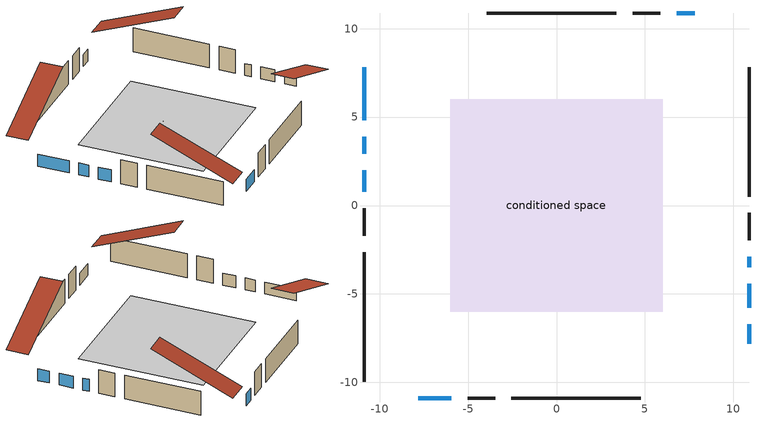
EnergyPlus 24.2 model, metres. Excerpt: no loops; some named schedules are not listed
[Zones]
conditioned space
 floor outside (Floor1 construction): -0.65,-0.65 -0.65,0.65 0.65,0.65 0.65,-0.65 z0.61
 floor adiabatic (AdiabaticFloorConstruction): -6.01,-6.01 -6.01,6.01 6.01,6.01 6.01,-6.01 z0.61
 wall outside (AdiabaticWallConstruction): 10.89,-7.82 10.89,-6.72 / 10.89,-5.8 10.89,-4.42 / 10.89,-3.49 10.89,-2.91 / -10.89,7.82 -10.89,4.81 / -10.89,3.89 -10.89,2.93 / -10.89,2 -10.89,0.78 / 7.82,10.89 6.8,10.89 / -7.82,-10.89 -5.96,-10.89 z0.61:1.83
 wall outside (Wall1 construction): 5.87,10.89 4.32,10.89 / -5.03,-10.89 -3.48,-10.89 / -10.89,-0.15 -10.89,-1.7 / 10.89,-1.98 10.89,-0.42 z0.61:3.05
 wall outside (Wall2 construction): 3.39,10.89 -3.94,10.89 / -2.55,-10.89 4.78,-10.89 / -10.89,-2.63 -10.89,-9.96 / 10.89,0.51 10.89,7.83 z0.61:3.05
 window (WindowConstruction): 10.89,-7.82 10.89,-6.72 z0.61:1.83
 window (WindowConstruction 7): 10.89,-5.79 10.89,-4.42 z0.61:1.83
 window (WindowConstruction 1): 10.89,-3.49 10.89,-2.91 z0.61:1.83
 window (WindowConstruction 2): -10.89,7.82 -10.89,4.81 z0.61:1.83
 window (WindowConstruction 3): -10.89,3.89 -10.89,2.93 z0.61:1.83
 window (WindowConstruction 4): -10.89,2 -10.89,0.78 z0.61:1.83
 window (WindowConstruction 5): 7.82,10.89 6.8,10.89 z0.61:1.83
 window (WindowConstruction 6): -7.82,-10.89 -5.96,-10.89 z0.61:1.83
 ceiling adiabatic (AdiabaticFloorConstruction): 6.01,-6.01 6.01,6.01 -6.01,6.01 -6.01,-6.01 z0.61
 roof outside (Roof1 construction): 8.75,10.89,3.05 8.75,3,6.33 10.89,3,6.33 10.89,10.89,3.05; -8.75,-10.89,3.05 -8.75,-3,6.33 -10.89,-3,6.33 -10.89,-10.89,3.05; -10.89,8.75,3.05 -3,8.75,6.33 -3,10.89,6.33 -10.89,10.89,3.05; 10.89,-8.75,3.05 3,-8.75,6.33 3,-10.89,6.33 10.89,-10.89,3.05
[Building]
Building 1: Terrain=Suburbs
[Site:Location]
North Battleford_SK: Latitude {deg}=52.77; Longitude {deg}=-108.24; Time Zone {hr}=-6; Elevation {m}=548; Keep Site Location Information=Yes
[Site:GroundTemperature:Shallow]
-2.51094, -4.92531, -5.11867, -3.97292, 0.62661, 5.20471, 9.17369, 11.6879, 11.9015, 9.85661, 5.98885, 1.55119
[Site:WaterMainsTemperature]
Calculation Method=Schedule; Temperature Schedule=mains temperature schedule
[Material] Roughness=Rough; Thermal Absorptance=0.9
Name | Thickness {m} | Conductivity {W/m-K} | Density {kg/m3} | Specific Heat {J/kg-K} | Solar Absorptance | Visible Absorptance
asphalt or fiberglass shingles | 0.00635 | 0.162714 | 1121.4 | 1465.45 | 0.84 | 0.84
floor covering | 0.0127 | 0.0433444 | 54.468 | 1339.84 | 0.6 | 0.6
floor rigid ins; roof rigid ins | 0.051816 | 0.029427 | 32.04 | 1214.23 | 0.7 | 0.7
floor rigid ins 1; wall rigid ins | 0.512978 | 0.029427 | 32.04 | 1214.23 | 0.7 | 0.7
floor stud and cavity | 0.1397 | 0.569966 | 92.3553 | 1139.71 | 0.7 | 0.7
floor stud and cavity 1 | 0.1397 | 1.75129 | 37.0049 | 1207.88 | 0.7 | 0.7
furniture material conditioned space 1 | 0.1524 | 0.115458 | 640.8 | 1214.23 | 0.6 | 0.6
gypsum board | 0.0127 | 0.160291 | 801 | 837.4 | 0.6 | 0.6
osb sheathing 0.5 in. | 0.0127 | 0.115458 | 512.64 | 1214.23 | 0.7 | 0.7
osb sheathing 0.75 in. | 0.01905 | 0.115458 | 512.64 | 1214.23 | 0.7 | 0.7
roof stud and cavity | 0.2032 | 0.210777 | 78.34581 | 1123.46 | 0.7 | 0.7
wall stud and cavity | 0.1397 | 0.106925 | 139.0536 | 1170.24 | 0.7 | 0.7
wall stud and cavity 1 | 0.1397 | 0.0934493 | 139.0536 | 1170.24 | 0.7 | 0.7
wall stud and cavity 2 | 0.0889 | 0.380278 | 52.3479 | 1209.89 | 0.7 | 0.7
wall stud and cavity 3 | 0.0889 | 0.391764 | 83.0341 | 1211.67 | 0.7 | 0.7
wood siding | 0.0254 | 0.102417 | 544.68 | 1172.36 | 0 | 0
wood siding 1 | 0.0254 | 0.102417 | 544.68 | 1172.36 | 0.7 | 0.7
[WindowMaterial:SimpleGlazingSystem]
Name | U-Factor {W/m2-K} | Solar Heat Gain Coefficient
WindowMaterial | 2.78165 | 0.56
WindowMaterial 1 | 5.14938 | 0.58
WindowMaterial 2 | 3.03319 | 0.6
WindowMaterial 3 | 3.02183 | 0.57
WindowMaterial 4 | 2.98776 | 0.61
WindowMaterial 5 | 2.92871 | 0.66
WindowMaterial 6 | 4.72353 | 0.61
WindowMaterial 7 | 3.03773 | 0.52
[Construction]
AdiabaticFloorConstruction: floor stud and cavity 1, floor rigid ins 1, osb sheathing 0.75 in., floor covering
AdiabaticWallConstruction: wood siding 1, wall rigid ins, wall stud and cavity 2, gypsum board
Floor1 construction: floor stud and cavity, floor rigid ins, osb sheathing 0.75 in., floor covering
furniture construction conditioned space 1: furniture material conditioned space 1
PartitionWallConstruction: gypsum board, wall stud and cavity 3, gypsum board
Roof1 construction: asphalt or fiberglass shingles, roof rigid ins, osb sheathing 0.75 in., roof stud and cavity, gypsum board
Wall1 construction: wood siding, osb sheathing 0.5 in., wall stud and cavity, gypsum board
Wall2 construction: wood siding, osb sheathing 0.5 in., wall stud and cavity 1, gypsum board
WindowConstruction: WindowMaterial
WindowConstruction 1: WindowMaterial 1
WindowConstruction 2: WindowMaterial 2
WindowConstruction 3: WindowMaterial 3
WindowConstruction 4: WindowMaterial 4
WindowConstruction 5: WindowMaterial 5
WindowConstruction 6: WindowMaterial 6
WindowConstruction 7: WindowMaterial 7
[Zone]
conditioned space: Multiplier=1; Volume {m3}=365.2; Part of Total Floor Area=Yes
[Space]
conditioned space 1: Zone=conditioned space; Volume {m3}=365.2
[InternalMass] Zone or ZoneList=conditioned space; Space or SpaceList=conditioned space 1
Name | Construction | Surface Area {m2}
furniture mass conditioned space 1 | furniture construction conditioned space 1 | 58.4401
partition wall mass | PartitionWallConstruction | 146.1
[Lights]
interior lighting: Zone or ZoneList or Space or SpaceList=conditioned space 1; Schedule=interior lighting schedule; Design Level Calculation Method=LightingLevel; Lighting Level {W}=343.2; Return Air Fraction=0; Fraction Radiant=0.6; Fraction Visible=0.2; Fraction Replaceable=1
[People]
occupants: Zone or ZoneList or Space or SpaceList=conditioned space 1; Number of People Schedule=occupants schedule; Number of People Calculation Method=People; Number of People=3; Fraction Radiant=0.314171; Sensible Heat Fraction=0.56303; Activity Level Schedule=occupants activity schedule; Carbon Dioxide Generation Rate {m3/s-W}=0; Enable ASHRAE 55 Comfort Warnings=No; Mean Radiant Temperature Calculation Type=EnclosureAveraged
[ElectricEquipment] Zone or ZoneList or Space or SpaceList=conditioned space 1; Design Level Calculation Method=EquipmentLevel
Name | Schedule | Design Level {W} | Fraction Latent | Fraction Radiant | Fraction Lost
clothes dryer | clothes dryer schedule | 140.772 | 0.015 | 0.081 | 0.85
clothes washer | clothes washer schedule | 32.1985 | 0.03 | 0.162 | 0.7
cooking range | cooking range schedule | 215.147 | 0.08 | 0.432 | 0.2
dishwasher | dishwasher schedule | 66.8632 | 0.3 | 0.18 | 0.4
fridge | fridge schedule | 72.9452 | 0 | 0.6 | 0
mech vent house fan | mech vent house fan schedule | 0 | 0 | 0 | 1
mech vent house fan cfis | mech vent house fan cfis schedule | 0 | 0 | 0 | 0
misc plug loads | misc plug loads schedule | 494.7 | 0.045 | 0.513 | 0.1
whole house fan | Always On Discrete | 0 | 0 | 0 | 1
[OtherEquipment] Zone or ZoneList or Space or SpaceList=conditioned space 1; Design Level Calculation Method=EquipmentLevel
Name | Fuel Type | Schedule | Design Level {W} | Fraction Latent | Fraction Radiant | Fraction Lost
clothes dryer 1 | Electricity | clothes dryer schedule | 0 | 0.015 | 0.081 | 0.85
cooking range 1 | Electricity | cooking range schedule | 0 | 0.08 | 0.432 | 0.2
general water use latent | None | general water use schedule | 62.594 | 1 | 0 | 0
general water use sensible | None | general water use schedule | -61.6891 | 0 | 0.6 | 0
mech vent house fan latent load | None | Always On Discrete | 0 | 1 | 0 | 0
mech vent house fan sensible load | None | Always On Discrete | 0 | 0 | 0 | 0
water heater energy adjustment1 | NaturalGas | Always On Discrete | 0.01 | 0 | 0 | 1
[ZoneInfiltration:DesignFlowRate] Zone or ZoneList or Space or SpaceList=conditioned space 1; Schedule=Always On Discrete; Design Flow Rate Calculation Method=Flow/Zone; Design Flow Rate {m3/s}=0
infil flow; natural vent flow; whole house fan flow
[Exterior:Lights]
exterior lighting: Schedule=exterior lighting schedule; Design Level {W}=75.6
[Schedule:Day:Interval]
interior lighting schedule day: No, 01:00, 0.108182, 04:00, 0.0901515, 05:00, 0.0991667, 06:00, 0.162273, 07:00, 0.270455, 08:00, 0.342576, 10:00, 0.369621, 11:00, 0.351591, 12:00, 0.333561, 13:00, 0.324545, 14:00, 0.31553, 15:00, 0.333561, 16:00, 0.369621, 17:00, 0.450758, 18:00, 0.585985, 19:00, 0.775303, 20:00, 0.955606, 21:00, 0.991667, 22:00, 0.712197, 23:00, 0.360606, 24:00, 0.162273
interior lighting schedule day 1: No, 01:00, 0.100909, 04:00, 0.0840909, 05:00, 0.0925, 06:00, 0.151364, 07:00, 0.252273, 08:00, 0.319545, 10:00, 0.344773, 11:00, 0.327955, 12:00, 0.311136, 13:00, 0.302727, 14:00, 0.294318, 15:00, 0.311136, 16:00, 0.344773, 17:00, 0.420455, 18:00, 0.546591, 19:00, 0.723182, 20:00, 0.891364, 21:00, 0.925, 22:00, 0.664318, 23:00, 0.336364, 24:00, 0.151364
interior lighting schedule day 2: No, 01:00, 0.0927273, 04:00, 0.0772727, 05:00, 0.085, 06:00, 0.139091, 07:00, 0.231818, 08:00, 0.293636, 10:00, 0.316818, 11:00, 0.301364, 12:00, 0.285909, 13:00, 0.278182, 14:00, 0.270455, 15:00, 0.285909, 16:00, 0.316818, 17:00, 0.386364, 18:00, 0.502273, 19:00, 0.664545, 20:00, 0.819091, 21:00, 0.85, 22:00, 0.610455, 23:00, 0.309091, 24:00, 0.139091
interior lighting schedule day 3: No, 01:00, 0.0845455, 04:00, 0.0704545, 05:00, 0.0775, 06:00, 0.126818, 07:00, 0.211364, 08:00, 0.267727, 10:00, 0.288864, 11:00, 0.274773, 12:00, 0.260682, 13:00, 0.253636, 14:00, 0.246591, 15:00, 0.260682, 16:00, 0.288864, 17:00, 0.352273, 18:00, 0.457955, 19:00, 0.605909, 20:00, 0.746818, 21:00, 0.775, 22:00, 0.556591, 23:00, 0.281818, 24:00, 0.126818
interior lighting schedule day 4: No, 01:00, 0.0763636, 04:00, 0.0636364, 05:00, 0.07, 06:00, 0.114545, 07:00, 0.190909, 08:00, 0.241818, 10:00, 0.260909, 11:00, 0.248182, 12:00, 0.235455, 13:00, 0.229091, 14:00, 0.222727, 15:00, 0.235455, 16:00, 0.260909, 17:00, 0.318182, 18:00, 0.413636, 19:00, 0.547273, 20:00, 0.674545, 21:00, 0.7, 22:00, 0.502727, 23:00, 0.254545, 24:00, 0.114545
interior lighting schedule day 5: No, 01:00, 0.0727273, 04:00, 0.0606061, 05:00, 0.0666667, 06:00, 0.109091, 07:00, 0.181818, 08:00, 0.230303, 10:00, 0.248485, 11:00, 0.236364, 12:00, 0.224242, 13:00, 0.218182, 14:00, 0.212121, 15:00, 0.224242, 16:00, 0.248485, 17:00, 0.30303, 18:00, 0.393939, 19:00, 0.521212, 20:00, 0.642424, 21:00, 0.666667, 22:00, 0.478788, 23:00, 0.242424, 24:00, 0.109091
interior lighting schedule day 6: No, 01:00, 0.0745455, 04:00, 0.0621212, 05:00, 0.0683333, 06:00, 0.111818, 07:00, 0.186364, 08:00, 0.236061, 10:00, 0.254697, 11:00, 0.242273, 12:00, 0.229848, 13:00, 0.223636, 14:00, 0.217424, 15:00, 0.229848, 16:00, 0.254697, 17:00, 0.310606, 18:00, 0.403788, 19:00, 0.534242, 20:00, 0.658485, 21:00, 0.683333, 22:00, 0.490758, 23:00, 0.248485, 24:00, 0.111818
interior lighting schedule day 7: No, 01:00, 0.08, 04:00, 0.0666667, 05:00, 0.0733333, 06:00, 0.12, 07:00, 0.2, 08:00, 0.253333, 10:00, 0.273333, 11:00, 0.26, 12:00, 0.246667, 13:00, 0.24, 14:00, 0.233333, 15:00, 0.246667, 16:00, 0.273333, 17:00, 0.333333, 18:00, 0.433333, 19:00, 0.573333, 20:00, 0.706667, 21:00, 0.733333, 22:00, 0.526667, 23:00, 0.266667, 24:00, 0.12
interior lighting schedule day 8: No, 01:00, 0.0890909, 04:00, 0.0742424, 05:00, 0.0816667, 06:00, 0.133636, 07:00, 0.222727, 08:00, 0.282121, 10:00, 0.304394, 11:00, 0.289545, 12:00, 0.274697, 13:00, 0.267273, 14:00, 0.259848, 15:00, 0.274697, 16:00, 0.304394, 17:00, 0.371212, 18:00, 0.482576, 19:00, 0.638485, 20:00, 0.78697, 21:00, 0.816667, 22:00, 0.586515, 23:00, 0.29697, 24:00, 0.133636
interior lighting schedule day 9: No, 01:00, 0.0972727, 04:00, 0.0810606, 05:00, 0.0891667, 06:00, 0.145909, 07:00, 0.243182, 08:00, 0.30803, 10:00, 0.332348, 11:00, 0.316136, 12:00, 0.299924, 13:00, 0.291818, 14:00, 0.283712, 15:00, 0.299924, 16:00, 0.332348, 17:00, 0.405303, 18:00, 0.526894, 19:00, 0.697121, 20:00, 0.859242, 21:00, 0.891667, 22:00, 0.640379, 23:00, 0.324242, 24:00, 0.145909
interior lighting schedule day 10: No, 01:00, 0.105455, 04:00, 0.0878788, 05:00, 0.0966667, 06:00, 0.158182, 07:00, 0.263636, 08:00, 0.333939, 10:00, 0.360303, 11:00, 0.342727, 12:00, 0.325152, 13:00, 0.316364, 14:00, 0.307576, 15:00, 0.325152, 16:00, 0.360303, 17:00, 0.439394, 18:00, 0.571212, 19:00, 0.755758, 20:00, 0.931515, 21:00, 0.966667, 22:00, 0.694242, 23:00, 0.351515, 24:00, 0.158182
interior lighting schedule day 11: No, 01:00, 0.109091, 04:00, 0.0909091, 05:00, 0.1, 06:00, 0.163636, 07:00, 0.272727, 08:00, 0.345455, 10:00, 0.372727, 11:00, 0.354545, 12:00, 0.336364, 13:00, 0.327273, 14:00, 0.318182, 15:00, 0.336364, 16:00, 0.372727, 17:00, 0.454545, 18:00, 0.590909, 19:00, 0.781818, 20:00, 0.963636, 21:00, 1, 22:00, 0.718182, 23:00, 0.363636, 24:00, 0.163636
interior lighting schedule default day: No, 24:00, 0
[Schedule:Week:Daily]
interior lighting schedule Week Rule - Jan1-Jan27: interior lighting schedule day, interior lighting schedule day, interior lighting schedule day, interior lighting schedule day, interior lighting schedule day, interior lighting schedule day, interior lighting schedule day, interior lighting schedule default day, interior lighting schedule default day, interior lighting schedule default day, interior lighting schedule default day, interior lighting schedule default day
interior lighting schedule Week Rule - Jan28-Feb3: interior lighting schedule day, interior lighting schedule day, interior lighting schedule day, interior lighting schedule day, interior lighting schedule day 1, interior lighting schedule day 1, interior lighting schedule day 1, interior lighting schedule default day, interior lighting schedule default day, interior lighting schedule default day, interior lighting schedule default day, interior lighting schedule default day
interior lighting schedule Week Rule - Feb4-Feb24: interior lighting schedule day 1, interior lighting schedule day 1, interior lighting schedule day 1, interior lighting schedule day 1, interior lighting schedule day 1, interior lighting schedule day 1, interior lighting schedule day 1, interior lighting schedule default day, interior lighting schedule default day, interior lighting schedule default day, interior lighting schedule default day, interior lighting schedule default day
interior lighting schedule Week Rule - Feb25-Mar3: interior lighting schedule day 1, interior lighting schedule day 1, interior lighting schedule day 1, interior lighting schedule day 1, interior lighting schedule day 2, interior lighting schedule day 2, interior lighting schedule day 2, interior lighting schedule default day, interior lighting schedule default day, interior lighting schedule default day, interior lighting schedule default day, interior lighting schedule default day
interior lighting schedule Week Rule - Mar4-Mar31: interior lighting schedule day 2, interior lighting schedule day 2, interior lighting schedule day 2, interior lighting schedule day 2, interior lighting schedule day 2, interior lighting schedule day 2, interior lighting schedule day 2, interior lighting schedule default day, interior lighting schedule default day, interior lighting schedule default day, interior lighting schedule default day, interior lighting schedule default day
interior lighting schedule Week Rule - Apr1-Apr28: interior lighting schedule day 3, interior lighting schedule day 3, interior lighting schedule day 3, interior lighting schedule day 3, interior lighting schedule day 3, interior lighting schedule day 3, interior lighting schedule day 3, interior lighting schedule default day, interior lighting schedule default day, interior lighting schedule default day, interior lighting schedule default day, interior lighting schedule default day
interior lighting schedule Week Rule - Apr29-May5: interior lighting schedule day 3, interior lighting schedule day 3, interior lighting schedule day 4, interior lighting schedule day 4, interior lighting schedule day 4, interior lighting schedule day 4, interior lighting schedule day 4, interior lighting schedule default day, interior lighting schedule default day, interior lighting schedule default day, interior lighting schedule default day, interior lighting schedule default day
interior lighting schedule Week Rule - May6-May26: interior lighting schedule day 4, interior lighting schedule day 4, interior lighting schedule day 4, interior lighting schedule day 4, interior lighting schedule day 4, interior lighting schedule day 4, interior lighting schedule day 4, interior lighting schedule default day, interior lighting schedule default day, interior lighting schedule default day, interior lighting schedule default day, interior lighting schedule default day
interior lighting schedule Week Rule - May27-Jun2: interior lighting schedule day 4, interior lighting schedule day 4, interior lighting schedule day 4, interior lighting schedule day 4, interior lighting schedule day 4, interior lighting schedule day 5, interior lighting schedule day 5, interior lighting schedule default day, interior lighting schedule default day, interior lighting schedule default day, interior lighting schedule default day, interior lighting schedule default day
interior lighting schedule Week Rule - Jun3-Jun30: interior lighting schedule day 5, interior lighting schedule day 5, interior lighting schedule day 5, interior lighting schedule day 5, interior lighting schedule day 5, interior lighting schedule day 5, interior lighting schedule day 5, interior lighting schedule default day, interior lighting schedule default day, interior lighting schedule default day, interior lighting schedule default day, interior lighting schedule default day
interior lighting schedule Week Rule - Jul1-Jul28: interior lighting schedule day 6, interior lighting schedule day 6, interior lighting schedule day 6, interior lighting schedule day 6, interior lighting schedule day 6, interior lighting schedule day 6, interior lighting schedule day 6, interior lighting schedule default day, interior lighting schedule default day, interior lighting schedule default day, interior lighting schedule default day, interior lighting schedule default day
interior lighting schedule Week Rule - Jul29-Aug4: interior lighting schedule day 6, interior lighting schedule day 6, interior lighting schedule day 6, interior lighting schedule day 7, interior lighting schedule day 7, interior lighting schedule day 7, interior lighting schedule day 7, interior lighting schedule default day, interior lighting schedule default day, interior lighting schedule default day, interior lighting schedule default day, interior lighting schedule default day
interior lighting schedule Week Rule - Aug5-Aug25: interior lighting schedule day 7, interior lighting schedule day 7, interior lighting schedule day 7, interior lighting schedule day 7, interior lighting schedule day 7, interior lighting schedule day 7, interior lighting schedule day 7, interior lighting schedule default day, interior lighting schedule default day, interior lighting schedule default day, interior lighting schedule default day, interior lighting schedule default day
interior lighting schedule Week Rule - Aug26-Sep1: interior lighting schedule day 7, interior lighting schedule day 7, interior lighting schedule day 7, interior lighting schedule day 7, interior lighting schedule day 7, interior lighting schedule day 7, interior lighting schedule day 8, interior lighting schedule default day, interior lighting schedule default day, interior lighting schedule default day, interior lighting schedule default day, interior lighting schedule default day
interior lighting schedule Week Rule - Sep2-Sep29: interior lighting schedule day 8, interior lighting schedule day 8, interior lighting schedule day 8, interior lighting schedule day 8, interior lighting schedule day 8, interior lighting schedule day 8, interior lighting schedule day 8, interior lighting schedule default day, interior lighting schedule default day, interior lighting schedule default day, interior lighting schedule default day, interior lighting schedule default day
interior lighting schedule Week Rule - Sep30-Oct6: interior lighting schedule day 8, interior lighting schedule day 9, interior lighting schedule day 9, interior lighting schedule day 9, interior lighting schedule day 9, interior lighting schedule day 9, interior lighting schedule day 9, interior lighting schedule default day, interior lighting schedule default day, interior lighting schedule default day, interior lighting schedule default day, interior lighting schedule default day
interior lighting schedule Week Rule - Oct7-Oct27: interior lighting schedule day 9, interior lighting schedule day 9, interior lighting schedule day 9, interior lighting schedule day 9, interior lighting schedule day 9, interior lighting schedule day 9, interior lighting schedule day 9, interior lighting schedule default day, interior lighting schedule default day, interior lighting schedule default day, interior lighting schedule default day, interior lighting schedule default day
interior lighting schedule Week Rule - Oct28-Nov3: interior lighting schedule day 9, interior lighting schedule day 9, interior lighting schedule day 9, interior lighting schedule day 9, interior lighting schedule day 10, interior lighting schedule day 10, interior lighting schedule day 10, interior lighting schedule default day, interior lighting schedule default day, interior lighting schedule default day, interior lighting schedule default day, interior lighting schedule default day
interior lighting schedule Week Rule - Nov4-Nov24: interior lighting schedule day 10, interior lighting schedule day 10, interior lighting schedule day 10, interior lighting schedule day 10, interior lighting schedule day 10, interior lighting schedule day 10, interior lighting schedule day 10, interior lighting schedule default day, interior lighting schedule default day, interior lighting schedule default day, interior lighting schedule default day, interior lighting schedule default day
interior lighting schedule Week Rule - Nov25-Dec1: interior lighting schedule day 10, interior lighting schedule day 10, interior lighting schedule day 10, interior lighting schedule day 10, interior lighting schedule day 10, interior lighting schedule day 10, interior lighting schedule day 11, interior lighting schedule default day, interior lighting schedule default day, interior lighting schedule default day, interior lighting schedule default day, interior lighting schedule default day
interior lighting schedule Week Rule - Dec2-Dec31: interior lighting schedule day 11, interior lighting schedule day 11, interior lighting schedule day 11, interior lighting schedule day 11, interior lighting schedule day 11, interior lighting schedule day 11, interior lighting schedule day 11, interior lighting schedule default day, interior lighting schedule default day, interior lighting schedule default day, interior lighting schedule default day, interior lighting schedule default day
occupants schedule Week Rule - Jan1-Dec31: occupants schedule day, occupants schedule day, occupants schedule day, occupants schedule day, occupants schedule day, occupants schedule day, occupants schedule day, occupants schedule default day, occupants schedule default day, occupants schedule default day, occupants schedule default day, occupants schedule default day
clothes dryer schedule Week Rule - Jan1-Dec31: clothes dryer schedule day, clothes dryer schedule day, clothes dryer schedule day, clothes dryer schedule day, clothes dryer schedule day, clothes dryer schedule day, clothes dryer schedule day, clothes dryer schedule default day, clothes dryer schedule default day, clothes dryer schedule default day, clothes dryer schedule default day, clothes dryer schedule default day
clothes washer schedule Week Rule - Jan1-Dec31: clothes washer schedule day, clothes washer schedule day, clothes washer schedule day, clothes washer schedule day, clothes washer schedule day, clothes washer schedule day, clothes washer schedule day, clothes washer schedule default day, clothes washer schedule default day, clothes washer schedule default day, clothes washer schedule default day, clothes washer schedule default day
cooking range schedule Week Rule - Jan1-Dec31: cooking range schedule day, cooking range schedule day, cooking range schedule day, cooking range schedule day, cooking range schedule day, cooking range schedule day, cooking range schedule day, cooking range schedule default day, cooking range schedule default day, cooking range schedule default day, cooking range schedule default day, cooking range schedule default day
dishwasher schedule Week Rule - Jan1-Dec31: dishwasher schedule day, dishwasher schedule day, dishwasher schedule day, dishwasher schedule day, dishwasher schedule day, dishwasher schedule day, dishwasher schedule day, dishwasher schedule default day, dishwasher schedule default day, dishwasher schedule default day, dishwasher schedule default day, dishwasher schedule default day
misc plug loads schedule Week Rule - Jan1-Dec31: misc plug loads schedule day, misc plug loads schedule day, misc plug loads schedule day, misc plug loads schedule day, misc plug loads schedule day, misc plug loads schedule day, misc plug loads schedule day, misc plug loads schedule default day, misc plug loads schedule default day, misc plug loads schedule default day, misc plug loads schedule default day, misc plug loads schedule default day
general water use schedule Week Rule - Jan1-Dec31: general water use schedule day, general water use schedule day, general water use schedule day, general water use schedule day, general water use schedule day, general water use schedule day, general water use schedule day, general water use schedule default day, general water use schedule default day, general water use schedule default day, general water use schedule default day, general water use schedule default day
exterior lighting schedule Week Rule - Jan1-Jan27: exterior lighting schedule day, exterior lighting schedule day, exterior lighting schedule day, exterior lighting schedule day, exterior lighting schedule day, exterior lighting schedule day, exterior lighting schedule day, exterior lighting schedule default day, exterior lighting schedule default day, exterior lighting schedule default day, exterior lighting schedule default day, exterior lighting schedule default day
exterior lighting schedule Week Rule - Jan28-Feb3: exterior lighting schedule day, exterior lighting schedule day, exterior lighting schedule day, exterior lighting schedule day, exterior lighting schedule day 1, exterior lighting schedule day 1, exterior lighting schedule day 1, exterior lighting schedule default day, exterior lighting schedule default day, exterior lighting schedule default day, exterior lighting schedule default day, exterior lighting schedule default day
exterior lighting schedule Week Rule - Feb4-Feb24: exterior lighting schedule day 1, exterior lighting schedule day 1, exterior lighting schedule day 1, exterior lighting schedule day 1, exterior lighting schedule day 1, exterior lighting schedule day 1, exterior lighting schedule day 1, exterior lighting schedule default day, exterior lighting schedule default day, exterior lighting schedule default day, exterior lighting schedule default day, exterior lighting schedule default day
exterior lighting schedule Week Rule - Feb25-Mar3: exterior lighting schedule day 1, exterior lighting schedule day 1, exterior lighting schedule day 1, exterior lighting schedule day 1, exterior lighting schedule day 2, exterior lighting schedule day 2, exterior lighting schedule day 2, exterior lighting schedule default day, exterior lighting schedule default day, exterior lighting schedule default day, exterior lighting schedule default day, exterior lighting schedule default day
exterior lighting schedule Week Rule - Mar4-Mar31: exterior lighting schedule day 2, exterior lighting schedule day 2, exterior lighting schedule day 2, exterior lighting schedule day 2, exterior lighting schedule day 2, exterior lighting schedule day 2, exterior lighting schedule day 2, exterior lighting schedule default day, exterior lighting schedule default day, exterior lighting schedule default day, exterior lighting schedule default day, exterior lighting schedule default day
exterior lighting schedule Week Rule - Apr1-Apr28: exterior lighting schedule day 3, exterior lighting schedule day 3, exterior lighting schedule day 3, exterior lighting schedule day 3, exterior lighting schedule day 3, exterior lighting schedule day 3, exterior lighting schedule day 3, exterior lighting schedule default day, exterior lighting schedule default day, exterior lighting schedule default day, exterior lighting schedule default day, exterior lighting schedule default day
exterior lighting schedule Week Rule - Apr29-May5: exterior lighting schedule day 3, exterior lighting schedule day 3, exterior lighting schedule day 4, exterior lighting schedule day 4, exterior lighting schedule day 4, exterior lighting schedule day 4, exterior lighting schedule day 4, exterior lighting schedule default day, exterior lighting schedule default day, exterior lighting schedule default day, exterior lighting schedule default day, exterior lighting schedule default day
exterior lighting schedule Week Rule - May6-May26: exterior lighting schedule day 4, exterior lighting schedule day 4, exterior lighting schedule day 4, exterior lighting schedule day 4, exterior lighting schedule day 4, exterior lighting schedule day 4, exterior lighting schedule day 4, exterior lighting schedule default day, exterior lighting schedule default day, exterior lighting schedule default day, exterior lighting schedule default day, exterior lighting schedule default day
exterior lighting schedule Week Rule - May27-Jun2: exterior lighting schedule day 4, exterior lighting schedule day 4, exterior lighting schedule day 4, exterior lighting schedule day 4, exterior lighting schedule day 4, exterior lighting schedule day 5, exterior lighting schedule day 5, exterior lighting schedule default day, exterior lighting schedule default day, exterior lighting schedule default day, exterior lighting schedule default day, exterior lighting schedule default day
exterior lighting schedule Week Rule - Jun3-Jun30: exterior lighting schedule day 5, exterior lighting schedule day 5, exterior lighting schedule day 5, exterior lighting schedule day 5, exterior lighting schedule day 5, exterior lighting schedule day 5, exterior lighting schedule day 5, exterior lighting schedule default day, exterior lighting schedule default day, exterior lighting schedule default day, exterior lighting schedule default day, exterior lighting schedule default day
exterior lighting schedule Week Rule - Jul1-Jul28: exterior lighting schedule day 6, exterior lighting schedule day 6, exterior lighting schedule day 6, exterior lighting schedule day 6, exterior lighting schedule day 6, exterior lighting schedule day 6, exterior lighting schedule day 6, exterior lighting schedule default day, exterior lighting schedule default day, exterior lighting schedule default day, exterior lighting schedule default day, exterior lighting schedule default day
exterior lighting schedule Week Rule - Jul29-Aug4: exterior lighting schedule day 6, exterior lighting schedule day 6, exterior lighting schedule day 6, exterior lighting schedule day 7, exterior lighting schedule day 7, exterior lighting schedule day 7, exterior lighting schedule day 7, exterior lighting schedule default day, exterior lighting schedule default day, exterior lighting schedule default day, exterior lighting schedule default day, exterior lighting schedule default day
exterior lighting schedule Week Rule - Aug5-Aug25: exterior lighting schedule day 7, exterior lighting schedule day 7, exterior lighting schedule day 7, exterior lighting schedule day 7, exterior lighting schedule day 7, exterior lighting schedule day 7, exterior lighting schedule day 7, exterior lighting schedule default day, exterior lighting schedule default day, exterior lighting schedule default day, exterior lighting schedule default day, exterior lighting schedule default day
exterior lighting schedule Week Rule - Aug26-Sep1: exterior lighting schedule day 7, exterior lighting schedule day 7, exterior lighting schedule day 7, exterior lighting schedule day 7, exterior lighting schedule day 7, exterior lighting schedule day 7, exterior lighting schedule day 8, exterior lighting schedule default day, exterior lighting schedule default day, exterior lighting schedule default day, exterior lighting schedule default day, exterior lighting schedule default day
exterior lighting schedule Week Rule - Sep2-Sep29: exterior lighting schedule day 8, exterior lighting schedule day 8, exterior lighting schedule day 8, exterior lighting schedule day 8, exterior lighting schedule day 8, exterior lighting schedule day 8, exterior lighting schedule day 8, exterior lighting schedule default day, exterior lighting schedule default day, exterior lighting schedule default day, exterior lighting schedule default day, exterior lighting schedule default day
exterior lighting schedule Week Rule - Sep30-Oct6: exterior lighting schedule day 8, exterior lighting schedule day 9, exterior lighting schedule day 9, exterior lighting schedule day 9, exterior lighting schedule day 9, exterior lighting schedule day 9, exterior lighting schedule day 9, exterior lighting schedule default day, exterior lighting schedule default day, exterior lighting schedule default day, exterior lighting schedule default day, exterior lighting schedule default day
exterior lighting schedule Week Rule - Oct7-Oct27: exterior lighting schedule day 9, exterior lighting schedule day 9, exterior lighting schedule day 9, exterior lighting schedule day 9, exterior lighting schedule day 9, exterior lighting schedule day 9, exterior lighting schedule day 9, exterior lighting schedule default day, exterior lighting schedule default day, exterior lighting schedule default day, exterior lighting schedule default day, exterior lighting schedule default day
exterior lighting schedule Week Rule - Oct28-Nov3: exterior lighting schedule day 9, exterior lighting schedule day 9, exterior lighting schedule day 9, exterior lighting schedule day 9, exterior lighting schedule day 10, exterior lighting schedule day 10, exterior lighting schedule day 10, exterior lighting schedule default day, exterior lighting schedule default day, exterior lighting schedule default day, exterior lighting schedule default day, exterior lighting schedule default day
exterior lighting schedule Week Rule - Nov4-Nov24: exterior lighting schedule day 10, exterior lighting schedule day 10, exterior lighting schedule day 10, exterior lighting schedule day 10, exterior lighting schedule day 10, exterior lighting schedule day 10, exterior lighting schedule day 10, exterior lighting schedule default day, exterior lighting schedule default day, exterior lighting schedule default day, exterior lighting schedule default day, exterior lighting schedule default day
exterior lighting schedule Week Rule - Nov25-Dec1: exterior lighting schedule day 10, exterior lighting schedule day 10, exterior lighting schedule day 10, exterior lighting schedule day 10, exterior lighting schedule day 10, exterior lighting schedule day 10, exterior lighting schedule day 11, exterior lighting schedule default day, exterior lighting schedule default day, exterior lighting schedule default day, exterior lighting schedule default day, exterior lighting schedule default day
exterior lighting schedule Week Rule - Dec2-Dec31: exterior lighting schedule day 11, exterior lighting schedule day 11, exterior lighting schedule day 11, exterior lighting schedule day 11, exterior lighting schedule day 11, exterior lighting schedule day 11, exterior lighting schedule day 11, exterior lighting schedule default day, exterior lighting schedule default day, exterior lighting schedule default day, exterior lighting schedule default day, exterior lighting schedule default day
[Schedule:Year]
interior lighting schedule: interior lighting schedule Week Rule - Jan1-Jan27, 1, 1, 1, 27, interior lighting schedule Week Rule - Jan28-Feb3, 1, 28, 2, 3, interior lighting schedule Week Rule - Feb4-Feb24, 2, 4, 2, 24, interior lighting schedule Week Rule - Feb25-Mar3, 2, 25, 3, 3, interior lighting schedule Week Rule - Mar4-Mar31, 3, 4, 3, 31, interior lighting schedule Week Rule - Apr1-Apr28, 4, 1, 4, 28, interior lighting schedule Week Rule - Apr29-May5, 4, 29, 5, 5, interior lighting schedule Week Rule - May6-May26, 5, 6, 5, 26, interior lighting schedule Week Rule - May27-Jun2, 5, 27, 6, 2, interior lighting schedule Week Rule - Jun3-Jun30, 6, 3, 6, 30, interior lighting schedule Week Rule - Jul1-Jul28, 7, 1, 7, 28, interior lighting schedule Week Rule - Jul29-Aug4, 7, 29, 8, 4, interior lighting schedule Week Rule - Aug5-Aug25, 8, 5, 8, 25, interior lighting schedule Week Rule - Aug26-Sep1, 8, 26, 9, 1, interior lighting schedule Week Rule - Sep2-Sep29, 9, 2, 9, 29, interior lighting schedule Week Rule - Sep30-Oct6, 9, 30, 10, 6, interior lighting schedule Week Rule - Oct7-Oct27, 10, 7, 10, 27, interior lighting schedule Week Rule - Oct28-Nov3, 10, 28, 11, 3, interior lighting schedule Week Rule - Nov4-Nov24, 11, 4, 11, 24, interior lighting schedule Week Rule - Nov25-Dec1, 11, 25, 12, 1, interior lighting schedule Week Rule - Dec2-Dec31, 12, 2, 12, 31
occupants schedule: occupants schedule Week Rule - Jan1-Dec31, 1, 1, 12, 31
clothes dryer schedule: clothes dryer schedule Week Rule - Jan1-Dec31, 1, 1, 12, 31
clothes washer schedule: clothes washer schedule Week Rule - Jan1-Dec31, 1, 1, 12, 31
cooking range schedule: cooking range schedule Week Rule - Jan1-Dec31, 1, 1, 12, 31
dishwasher schedule: dishwasher schedule Week Rule - Jan1-Dec31, 1, 1, 12, 31
misc plug loads schedule: misc plug loads schedule Week Rule - Jan1-Dec31, 1, 1, 12, 31
general water use schedule: general water use schedule Week Rule - Jan1-Dec31, 1, 1, 12, 31
exterior lighting schedule: exterior lighting schedule Week Rule - Jan1-Jan27, 1, 1, 1, 27, exterior lighting schedule Week Rule - Jan28-Feb3, 1, 28, 2, 3, exterior lighting schedule Week Rule - Feb4-Feb24, 2, 4, 2, 24, exterior lighting schedule Week Rule - Feb25-Mar3, 2, 25, 3, 3, exterior lighting schedule Week Rule - Mar4-Mar31, 3, 4, 3, 31, exterior lighting schedule Week Rule - Apr1-Apr28, 4, 1, 4, 28, exterior lighting schedule Week Rule - Apr29-May5, 4, 29, 5, 5, exterior lighting schedule Week Rule - May6-May26, 5, 6, 5, 26, exterior lighting schedule Week Rule - May27-Jun2, 5, 27, 6, 2, exterior lighting schedule Week Rule - Jun3-Jun30, 6, 3, 6, 30, exterior lighting schedule Week Rule - Jul1-Jul28, 7, 1, 7, 28, exterior lighting schedule Week Rule - Jul29-Aug4, 7, 29, 8, 4, exterior lighting schedule Week Rule - Aug5-Aug25, 8, 5, 8, 25, exterior lighting schedule Week Rule - Aug26-Sep1, 8, 26, 9, 1, exterior lighting schedule Week Rule - Sep2-Sep29, 9, 2, 9, 29, exterior lighting schedule Week Rule - Sep30-Oct6, 9, 30, 10, 6, exterior lighting schedule Week Rule - Oct7-Oct27, 10, 7, 10, 27, exterior lighting schedule Week Rule - Oct28-Nov3, 10, 28, 11, 3, exterior lighting schedule Week Rule - Nov4-Nov24, 11, 4, 11, 24, exterior lighting schedule Week Rule - Nov25-Dec1, 11, 25, 12, 1, exterior lighting schedule Week Rule - Dec2-Dec31, 12, 2, 12, 31
[Schedule:Constant]
Name | Hourly Value
occupants activity schedule | 117.228
fridge schedule | 0
mech vent house fan schedule; mech vent house fan cfis schedule; Always On Discrete | 1
[Schedule:Compact]
mains temperature schedule: Through: 01/01, For: AllDays, Until: 24:00, 3.45833, Through: 01/02, For: AllDays, Until: 24:00, 3.38389, Through: 01/03, For: AllDays, Until: 24:00, 3.31056, Through: 01/04, For: AllDays, Until: 24:00, 3.23833, Through: 01/05, For: AllDays, Until: 24:00, 3.16722, Through: 01/06, For: AllDays, Until: 24:00, 3.09667, Through: 01/07, For: AllDays, Until: 24:00, 3.02722, Through: 01/08, For: AllDays, Until: 24:00, 2.95944, Through: 01/09, For: AllDays, Until: 24:00, 2.89222, Through: 01/10, For: AllDays, Until: 24:00, 2.82611, Through: 01/11, For: AllDays, Until: 24:00, 2.76111, Through: 01/12, For: AllDays, Until: 24:00, 2.69722, Through: 01/13, For: AllDays, Until: 24:00, 2.63444, Through: 01/14, For: AllDays, Until: 24:00, 2.57278, Through: 01/15, For: AllDays, Until: 24:00, 2.51222, Through: 01/16, For: AllDays, Until: 24:00, 2.45333, Through: 01/17, For: AllDays, Until: 24:00, 2.395, Through: 01/18, For: AllDays, Until: 24:00, 2.33833, Through: 01/19, For: AllDays, Until: 24:00, 2.28278, Through: 01/20, For: AllDays, Until: 24:00, 2.22889, Through: 01/21, For: AllDays, Until: 24:00, 2.17611, Through: 01/22, For: AllDays, Until: 24:00, 2.12444, Through: 01/23, For: AllDays, Until: 24:00, 2.07389, Through: 01/24, For: AllDays, Until: 24:00, 2.025, Through: 01/25, For: AllDays, Until: 24:00, 1.97722, Through: 01/26, For: AllDays, Until: 24:00, 1.93111, Through: 01/27, For: AllDays, Until: 24:00, 1.88611, Through: 01/28, For: AllDays, Until: 24:00, 1.84278, Through: 01/29, For: AllDays, Until: 24:00, 1.80056, Through: 01/30, For: AllDays, Until: 24:00, 1.76, Through: 01/31, For: AllDays, Until: 24:00, 1.72056, Through: 02/01, For: AllDays, Until: 24:00, 1.68278, Through: 02/02, For: AllDays, Until: 24:00, 1.64611, Through: 02/03, For: AllDays, Until: 24:00, 1.61111, Through: 02/04, For: AllDays, Until: 24:00, 1.57778, Through: 02/05, For: AllDays, Until: 24:00, 1.54556, Through: 02/06, For: AllDays, Until: 24:00, 1.515, Through: 02/07, For: AllDays, Until: 24:00, 1.48611, Through: 02/08, For: AllDays, Until: 24:00, 1.45889, Through: 02/09, For: AllDays, Until: 24:00, 1.43278, Through: 02/10, For: AllDays, Until: 24:00, 1.40833, Through: 02/11, For: AllDays, Until: 24:00, 1.385, Through: 02/12, For: AllDays, Until: 24:00, 1.36389, Through: 02/13, For: AllDays, Until: 24:00, 1.34389, Through: 02/14, For: AllDays, Until: 24:00, 1.32556, Through: 02/15, For: AllDays, Until: 24:00, 1.30889, Through: 02/16, For: AllDays, Until: 24:00, 1.29333, Through: 02/17, For: AllDays, Until: 24:00, 1.28, Through: 02/18, For: AllDays, Until: 24:00, 1.26778, Through: 02/19, For: AllDays, Until: 24:00, 1.25722, Through: 02/20, For: AllDays, Until: 24:00, 1.24833, Through: 02/21, For: AllDays, Until: 24:00, 1.24111, Through: 02/22, For: AllDays, Until: 24:00, 1.235, Through: 02/23, For: AllDays, Until: 24:00, 1.23056, Through: 02/24, For: AllDays, Until: 24:00, 1.22833, Through: 02/25, For: AllDays, Until: 24:00, 1.22722, Through: 02/26, For: AllDays, Until: 24:00, 1.22778, Through: 02/27, For: AllDays, Until: 24:00, 1.22944, Through: 02/28, For: AllDays, Until: 24:00, 1.23333, Through: 03/01, For: AllDays, Until: 24:00, 1.23833, Through: 03/02, For: AllDays, Until: 24:00, 1.24556, Through: 03/03, For: AllDays, Until: 24:00, 1.25389, Through: 03/04, For: AllDays, Until: 24:00, 1.26389, Through: 03/05, For: AllDays, Until: 24:00, 1.275, Through: 03/06, For: AllDays, Until: 24:00, 1.28833, Through: 03/07, For: AllDays, Until: 24:00, 1.30278, Through: 03/08, For: AllDays, Until: 24:00, 1.31944, Through: 03/09, For: AllDays, Until: 24:00, 1.33722, Through: 03/10, For: AllDays, Until: 24:00, 1.35611, Through: 03/11, For: AllDays, Until: 24:00, 1.37722, Through: 03/12, For: AllDays, Until: 24:00, 1.39944, Through: 03/13, For: AllDays, Until: 24:00, 1.42333, Through: 03/14, For: AllDays, Until: 24:00, 1.44889, Through: 03/15, For: AllDays, Until: 24:00, 1.47611, Through: 03/16, For: AllDays, Until: 24:00, 1.50444, Through: 03/17, For: AllDays, Until: 24:00, 1.53444, Through: 03/18, For: AllDays, Until: 24:00, 1.56611, Through: 03/19, For: AllDays, Until: 24:00, 1.59889, Through: 03/20, For: AllDays, Until: 24:00, 1.63333, Through: 03/21, For: AllDays, Until: 24:00, 1.66889, Through: 03/22, For: AllDays, Until: 24:00, 1.70667, Through: 03/23, For: AllDays, Until: 24:00, 1.745, Through: 03/24, For: AllDays, Until: 24:00, 1.78556, Through: 03/25, For: AllDays, Until: 24:00, 1.82722, Through: 03/26, For: AllDays, Until: 24:00, 1.87, Through: 03/27, For: AllDays, Until: 24:00, 1.91444, Through: 03/28, For: AllDays, Until: 24:00, 1.96, Through: 03/29, For: AllDays, Until: 24:00, 2.00722, Through: 03/30, For: AllDays, Until: 24:00, 2.05556, Through: 03/31, For: AllDays, Until: 24:00, 2.10556, Through: 04/01, For: AllDays, Until: 24:00, 2.15667, Through: 04/02, For: AllDays, Until: 24:00, 2.20944, Through: 04/03, For: AllDays, Until: 24:00, 2.26278, Through: 04/04, For: AllDays, Until: 24:00, 2.31778, Through: 04/05, For: AllDays, Until: 24:00, 2.37444, Through: 04/06, For: AllDays, Until: 24:00, 2.43167, Through: 04/07, For: AllDays, Until: 24:00, 2.49056, Through: 04/08, For: AllDays, Until: 24:00, 2.55056, Through: 04/09, For: AllDays, Until: 24:00, 2.61167, Through: 04/10, For: AllDays, Until: 24:00, 2.67389, Through: 04/11, For: AllDays, Until: 24:00, 2.73722, Through: 04/12, For: AllDays, Until: 24:00, 2.80167, Through: 04/13, For: AllDays, Until: 24:00, 2.86778, Through: 04/14, For: AllDays, Until: 24:00, 2.93444, Through: 04/15, For: AllDays, Until: 24:00, 3.00222, Through: 04/16, For: AllDays, Until: 24:00, 3.07111, Through: 04/17, For: AllDays, Until: 24:00, 3.14111, Through: 04/18, For: AllDays, Until: 24:00, 3.21222, Through: 04/19, For: AllDays, Until: 24:00, 3.28389, Through: 04/20, For: AllDays, Until: 24:00, 3.35722, Through: 04/21, For: AllDays, Until: 24:00, 3.43111, Through: 04/22, For: AllDays, Until: 24:00, 3.50556, Through: 04/23, For: AllDays, Until: 24:00, 3.58167, Through: 04/24, For: AllDays, Until: 24:00, 3.65833, Through: 04/25, For: AllDays, Until: 24:00, 3.73556, Through: 04/26, For: AllDays, Until: 24:00, 3.81389, Through: 04/27, For: AllDays, Until: 24:00, 3.89278, Through: 04/28, For: AllDays, Until: 24:00, 3.97278, Through: 04/29, For: AllDays, Until: 24:00, 4.05333, Through: 04/30, For: AllDays, Until: 24:00, 4.135, Through: 05/01, For: AllDays, Until: 24:00, 4.21722, Through: 05/02, For: AllDays, Until: 24:00, 4.3, Through: 05/03, For: AllDays, Until: 24:00, 4.38333, Through: 05/04, For: AllDays, Until: 24:00, 4.46778, Through: 05/05, For: AllDays, Until: 24:00, 4.55222, Through: 05/06, For: AllDays, Until: 24:00, 4.63778, Through: 05/07, For: AllDays, Until: 24:00, 4.72389, Through: 05/08, For: AllDays, Until: 24:00, 4.81, Through: 05/09, For: AllDays, Until: 24:00, 4.89722, Through: 05/10, For: AllDays, Until: 24:00, 4.98444, Through: 05/11, For: AllDays, Until: 24:00, 5.07278, Through: 05/12, For: AllDays, Until: 24:00, 5.16111, Through: 05/13, For: AllDays, Until: 24:00, 5.25, Through: 05/14, For: AllDays, Until: 24:00, 5.33889, Through: 05/15, For: AllDays, Until: 24:00, 5.42889, Through: 05/16, For: AllDays, Until: 24:00, 5.51833, Through: 05/17, For: AllDays, Until: 24:00, 5.60889, Through: 05/18, For: AllDays, Until: 24:00, 5.69944, Through: 05/19, For: AllDays, Until: 24:00, 5.79, Through: 05/20, For: AllDays, Until: 24:00, 5.88111, Through: 05/21, For: AllDays, Until: 24:00, 5.97222, Through: 05/22, For: AllDays, Until: 24:00, 6.06333, Through: 05/23, For: AllDays, Until: 24:00, 6.155, Through: 05/24, For: AllDays, Until: 24:00, 6.24667, Through: 05/25, For: AllDays, Until: 24:00, 6.33833, Through: 05/26, For: AllDays, Until: 24:00, 6.43056, Through: 05/27, For: AllDays, Until: 24:00, 6.52222, Through: 05/28, For: AllDays, Until: 24:00, 6.61389, Through: 05/29, For: AllDays, Until: 24:00, 6.70556, Through: 05/30, For: AllDays, Until: 24:00, 6.79778, Through: 05/31, For: AllDays, Until: 24:00, 6.88944, Through: 06/01, For: AllDays, Until: 24:00, 6.98111, Through: 06/02, For: AllDays, Until: 24:00, 7.07222, Through: 06/03, For: AllDays, Until: 24:00, 7.16389, Through: 06/04, For: AllDays, Until: 24:00, 7.255, Through: 06/05, For: AllDays, Until: 24:00, 7.34611, Through: 06/06, For: AllDays, Until: 24:00, 7.43667, Through: 06/07, For: AllDays, Until: 24:00, 7.52722, Through: 06/08, For: AllDays, Until: 24:00, 7.61722, Through: 06/09, For: AllDays, Until: 24:00, 7.70722, Through: 06/10, For: AllDays, Until: 24:00, 7.79667, Through: 06/11, For: AllDays, Until: 24:00, 7.88611, Through: 06/12, For: AllDays, Until: 24:00, 7.975, Through: 06/13, For: AllDays, Until: 24:00, 8.06333, Through: 06/14, For: AllDays, Until: 24:00, 8.15111, Through: 06/15, For: AllDays, Until: 24:00, 8.23833, Through: 06/16, For: AllDays, Until: 24:00, 8.32556, Through: 06/17, For: AllDays, Until: 24:00, 8.41222, Through: 06/18, For: AllDays, Until: 24:00, 8.49778, Through: 06/19, For: AllDays, Until: 24:00, 8.58333, Through: 06/20, For: AllDays, Until: 24:00, 8.66778, Through: 06/21, For: AllDays, Until: 24:00, 8.75222, Through: 06/22, For: AllDays, Until: 24:00, 8.83556, Through: 06/23, For: AllDays, Until: 24:00, 8.91833, Through: 06/24, For: AllDays, Until: 24:00, 9.00056, Through: 06/25, For: AllDays, Until: 24:00, 9.08167, Through: 06/26, For: AllDays, Until: 24:00, 9.16222, Through: 06/27, For: AllDays, Until: 24:00, 9.24222, Through: 06/28, For: AllDays, Until: 24:00, 9.32111, Through: 06/29, For: AllDays, Until: 24:00, 9.39944, Through: 06/30, For: AllDays, Until: 24:00, 9.47667, Through: 07/01, For: AllDays, Until: 24:00, 9.55333, Through: 07/02, For: AllDays, Until: 24:00, 9.62889, Through: 07/03, For: AllDays, Until: 24:00, 9.70389, Through: 07/04, For: AllDays, Until: 24:00, 9.77778, Through: 07/05, For: AllDays, Until: 24:00, 9.85056, Through: 07/06, For: AllDays, Until: 24:00, 9.92222, Through: 07/07, For: AllDays, Until: 24:00, 9.99333, Through: 07/08, For: AllDays, Until: 24:00, 10.0633, Through: 07/09, For: AllDays, Until: 24:00, 10.1322, Through: 07/10, For: AllDays, Until: 24:00, 10.2, Through: 07/11, For: AllDays, Until: 24:00, 10.2667, Through: 07/12, For: AllDays, Until: 24:00, 10.3322, Through: 07/13, For: AllDays, Until: 24:00, 10.3967, Through: 07/14, For: AllDays, Until: 24:00, 10.46, Through: 07/15, For: AllDays, Until: 24:00, 10.5222, Through: 07/16, For: AllDays, Until: 24:00, 10.5833, Through: 07/17, For: AllDays, Until: 24:00, 10.6433, Through: 07/18, For: AllDays, Until: 24:00, 10.7017, Through: 07/19, For: AllDays, Until: 24:00, 10.7594, Through: 07/20, For: AllDays, Until: 24:00, 10.8156, Through: 07/21, For: AllDays, Until: 24:00, 10.8706, Through: 07/22, For: AllDays, Until: 24:00, 10.9239, Through: 07/23, For: AllDays, Until: 24:00, 10.9761, Through: 07/24, For: AllDays, Until: 24:00, 11.0272, Through: 07/25, For: AllDays, Until: 24:00, 11.0772, Through: 07/26, For: AllDays, Until: 24:00, 11.1256, Through: 07/27, For: AllDays, Until: 24:00, 11.1722, Through: 07/28, For: AllDays, Until: 24:00, 11.2183, Through: 07/29, For: AllDays, Until: 24:00, 11.2622, Through: 07/30, For: AllDays, Until: 24:00, 11.3056, Through: 07/31, For: AllDays, Until: 24:00, 11.3467, Through: 08/01, For: AllDays, Until: 24:00, 11.3867, Through: 08/02, For: AllDays, Until: 24:00, 11.4256, Through: 08/03, For: AllDays, Until: 24:00, 11.4628, Through: 08/04, For: AllDays, Until: 24:00, 11.4983, Through: 08/05, For: AllDays, Until: 24:00, 11.5328, Through: 08/06, For: AllDays, Until: 24:00, 11.5656, Through: 08/07, For: AllDays, Until: 24:00, 11.5972, Through: 08/08, For: AllDays, Until: 24:00, 11.6267, Through: 08/09, For: AllDays, Until: 24:00, 11.655, Through: 08/10, For: AllDays, Until: 24:00, 11.6822, Through: 08/11, For: AllDays, Until: 24:00, 11.7072, Through: 08/12, For: AllDays, Until: 24:00, 11.7311, Through: 08/13, For: AllDays, Until: 24:00, 11.7533, Through: 08/14, For: AllDays, Until: 24:00, 11.7744, Through: 08/15, For: AllDays, Until: 24:00, 11.7933, Through: 08/16, For: AllDays, Until: 24:00, 11.8111, Through: 08/17, For: AllDays, Until: 24:00, 11.8272, Through: 08/18, For: AllDays, Until: 24:00, 11.8417, Through: 08/19, For: AllDays, Until: 24:00, 11.855, Through: 08/20, For: AllDays, Until: 24:00, 11.8661, Through: 08/21, For: AllDays, Until: 24:00, 11.8761, Through: 08/22, For: AllDays, Until: 24:00, 11.8844, Through: 08/23, For: AllDays, Until: 24:00, 11.8911, Through: 08/24, For: AllDays, Until: 24:00, 11.8961, Through: 08/25, For: AllDays, Until: 24:00, 11.8994, Through: 08/26, For: AllDays, Until: 24:00, 11.9017, Through: 08/27, For: AllDays, Until: 24:00, 11.9022, Through: 08/28, For: AllDays, Until: 24:00, 11.9006, Through: 08/29, For: AllDays, Until: 24:00, 11.8978, Through: 08/30, For: AllDays, Until: 24:00, 11.8939, Through: 08/31, For: AllDays, Until: 24:00, 11.8878, Through: 09/01, For: AllDays, Until: 24:00, 11.88, Through: 09/02, For: AllDays, Until: 24:00, 11.8711, Through: 09/03, For: AllDays, Until: 24:00, 11.8606, Through: 09/04, For: AllDays, Until: 24:00, 11.8483, Through: 09/05, For: AllDays, Until: 24:00, 11.8344, Through: 09/06, For: AllDays, Until: 24:00, 11.8189, Through: 09/07, For: AllDays, Until: 24:00, 11.8022, Through: 09/08, For: AllDays, Until: 24:00, 11.7839, Through: 09/09, For: AllDays, Until: 24:00, 11.7639, Through: 09/10, For: AllDays, Until: 24:00, 11.7422, Through: 09/11, For: AllDays, Until: 24:00, 11.7189, Through: 09/12, For: AllDays, Until: 24:00, 11.6944, Through: 09/13, For: AllDays, Until: 24:00, 11.6683, Through: 09/14, For: AllDays, Until: 24:00, 11.6406, Through: 09/15, For: AllDays, Until: 24:00, 11.6117, Through: 09/16, For: AllDays, Until: 24:00, 11.5811, Through: 09/17, For: AllDays, Until: 24:00, 11.5489, Through: 09/18, For: AllDays, Until: 24:00, 11.515, Through: 09/19, For: AllDays, Until: 24:00, 11.48, Through: 09/20, For: AllDays, Until: 24:00, 11.4433, Through: 09/21, For: AllDays, Until: 24:00, 11.4056, Through: 09/22, For: AllDays, Until: 24:00, 11.3661, Through: 09/23, For: AllDays, Until: 24:00, 11.3256, Through: 09/24, For: AllDays, Until: 24:00, 11.2833, Through: 09/25, For: AllDays, Until: 24:00, 11.2394, Through: 09/26, For: AllDays, Until: 24:00, 11.1944, Through: 09/27, For: AllDays, Until: 24:00, 11.1483, Through: 09/28, For: AllDays, Until: 24:00, 11.1006, Through: 09/29, For: AllDays, Until: 24:00, 11.0511, Through: 09/30, For: AllDays, Until: 24:00, 11.0011, Through: 10/01, For: AllDays, Until: 24:00, 10.9494, Through: 10/02, For: AllDays, Until: 24:00, 10.8961, Through: 10/03, For: AllDays, Until: 24:00, 10.8417, Through: 10/04, For: AllDays, Until: 24:00, 10.7861, Through: 10/05, For: AllDays, Until: 24:00, 10.7294, Through: 10/06, For: AllDays, Until: 24:00, 10.6717, Through: 10/07, For: AllDays, Until: 24:00, 10.6122, Through: 10/08, For: AllDays, Until: 24:00, 10.5517, Through: 10/09, For: AllDays, Until: 24:00, 10.49, Through: 10/10, For: AllDays, Until: 24:00, 10.4272, Through: 10/11, For: AllDays, Until: 24:00, 10.3633, Through: 10/12, For: AllDays, Until: 24:00, 10.2983, Through: 10/13, For: AllDays, Until: 24:00, 10.2322, Through: 10/14, For: AllDays, Until: 24:00, 10.1644, Through: 10/15, For: AllDays, Until: 24:00, 10.0961, Through: 10/16, For: AllDays, Until: 24:00, 10.0272, Through: 10/17, For: AllDays, Until: 24:00, 9.95667, Through: 10/18, For: AllDays, Until: 24:00, 9.885, Through: 10/19, For: AllDays, Until: 24:00, 9.81278, Through: 10/20, For: AllDays, Until: 24:00, 9.73944, Through: 10/21, For: AllDays, Until: 24:00, 9.665, Through: 10/22, For: AllDays, Until: 24:00, 9.59, Through: 10/23, For: AllDays, Until: 24:00, 9.51389, Through: 10/24, For: AllDays, Until: 24:00, 9.43667, Through: 10/25, For: AllDays, Until: 24:00, 9.35889, Through: 10/26, For: AllDays, Until: 24:00, 9.28, Through: 10/27, For: AllDays, Until: 24:00, 9.20056, Through: 10/28, For: AllDays, Until: 24:00, 9.12056, Through: 10/29, For: AllDays, Until: 24:00, 9.03944, Through: 10/30, For: AllDays, Until: 24:00, 8.95778, Through: 10/31, For: AllDays, Until: 24:00, 8.875, Through: 11/01, For: AllDays, Until: 24:00, 8.79222, Through: 11/02, For: AllDays, Until: 24:00, 8.70833, Through: 11/03, For: AllDays, Until: 24:00, 8.62389, Through: 11/04, For: AllDays, Until: 24:00, 8.53889, Through: 11/05, For: AllDays, Until: 24:00, 8.45333, Through: 11/06, For: AllDays, Until: 24:00, 8.36722, Through: 11/07, For: AllDays, Until: 24:00, 8.28056, Through: 11/08, For: AllDays, Until: 24:00, 8.19333, Through: 11/09, For: AllDays, Until: 24:00, 8.10556, Through: 11/10, For: AllDays, Until: 24:00, 8.01722, Through: 11/11, For: AllDays, Until: 24:00, 7.92889, Through: 11/12, For: AllDays, Until: 24:00, 7.83944, Through: 11/13, For: AllDays, Until: 24:00, 7.75, Through: 11/14, For: AllDays, Until: 24:00, 7.66056, Through: 11/15, For: AllDays, Until: 24:00, 7.57056, Through: 11/16, For: AllDays, Until: 24:00, 7.48, Through: 11/17, For: AllDays, Until: 24:00, 7.38944, Through: 11/18, For: AllDays, Until: 24:00, 7.29889, Through: 11/19, For: AllDays, Until: 24:00, 7.20778, Through: 11/20, For: AllDays, Until: 24:00, 7.11611, Through: 11/21, For: AllDays, Until: 24:00, 7.025, Through: 11/22, For: AllDays, Until: 24:00, 6.93333, Through: 11/23, For: AllDays, Until: 24:00, 6.84167, Through: 11/24, For: AllDays, Until: 24:00, 6.75, Through: 11/25, For: AllDays, Until: 24:00, 6.65778, Through: 11/26, For: AllDays, Until: 24:00, 6.56611, Through: 11/27, For: AllDays, Until: 24:00, 6.47444, Through: 11/28, For: AllDays, Until: 24:00, 6.38222, Through: 11/29, For: AllDays, Until: 24:00, 6.29056, Through: 11/30, For: AllDays, Until: 24:00, 6.19889, Through: 12/01, For: AllDays, Until: 24:00, 6.10722, Through: 12/02, For: AllDays, Until: 24:00, 6.01611, Through: 12/03, For: AllDays, Until: 24:00, 5.925, Through: 12/04, For: AllDays, Until: 24:00, 5.83389, Through: 12/05, For: AllDays, Until: 24:00, 5.74278, Through: 12/06, For: AllDays, Until: 24:00, 5.65222, Through: 12/07, For: AllDays, Until: 24:00, 5.56167, Through: 12/08, For: AllDays, Until: 24:00, 5.47167, Through: 12/09, For: AllDays, Until: 24:00, 5.38222, Through: 12/10, For: AllDays, Until: 24:00, 5.29278, Through: 12/11, For: AllDays, Until: 24:00, 5.20333, Through: 12/12, For: AllDays, Until: 24:00, 5.115, Through: 12/13, For: AllDays, Until: 24:00, 5.02667, Through: 12/14, For: AllDays, Until: 24:00, 4.93889, Through: 12/15, For: AllDays, Until: 24:00, 4.85167, Through: 12/16, For: AllDays, Until: 24:00, 4.765, Through: 12/17, For: AllDays, Until: 24:00, 4.67889, Through: 12/18, For: AllDays, Until: 24:00, 4.59333, Through: 12/19, For: AllDays, Until: 24:00, 4.50833, Through: 12/20, For: AllDays, Until: 24:00, 4.42389, Through: 12/21, For: AllDays, Until: 24:00, 4.34, Through: 12/22, For: AllDays, Until: 24:00, 4.25667, Through: 12/23, For: AllDays, Until: 24:00, 4.17444, Through: 12/24, For: AllDays, Until: 24:00, 4.09222, Through: 12/25, For: AllDays, Until: 24:00, 4.01167, Through: 12/26, For: AllDays, Until: 24:00, 3.93111, Through: 12/27, For: AllDays, Until: 24:00, 3.85167, Through: 12/28, For: AllDays, Until: 24:00, 3.77278, Through: 12/29, For: AllDays, Until: 24:00, 3.695, Through: 12/30, For: AllDays, Until: 24:00, 3.61778, Through: 12/31, For: AllDays, Until: 24:00, 3.54167
